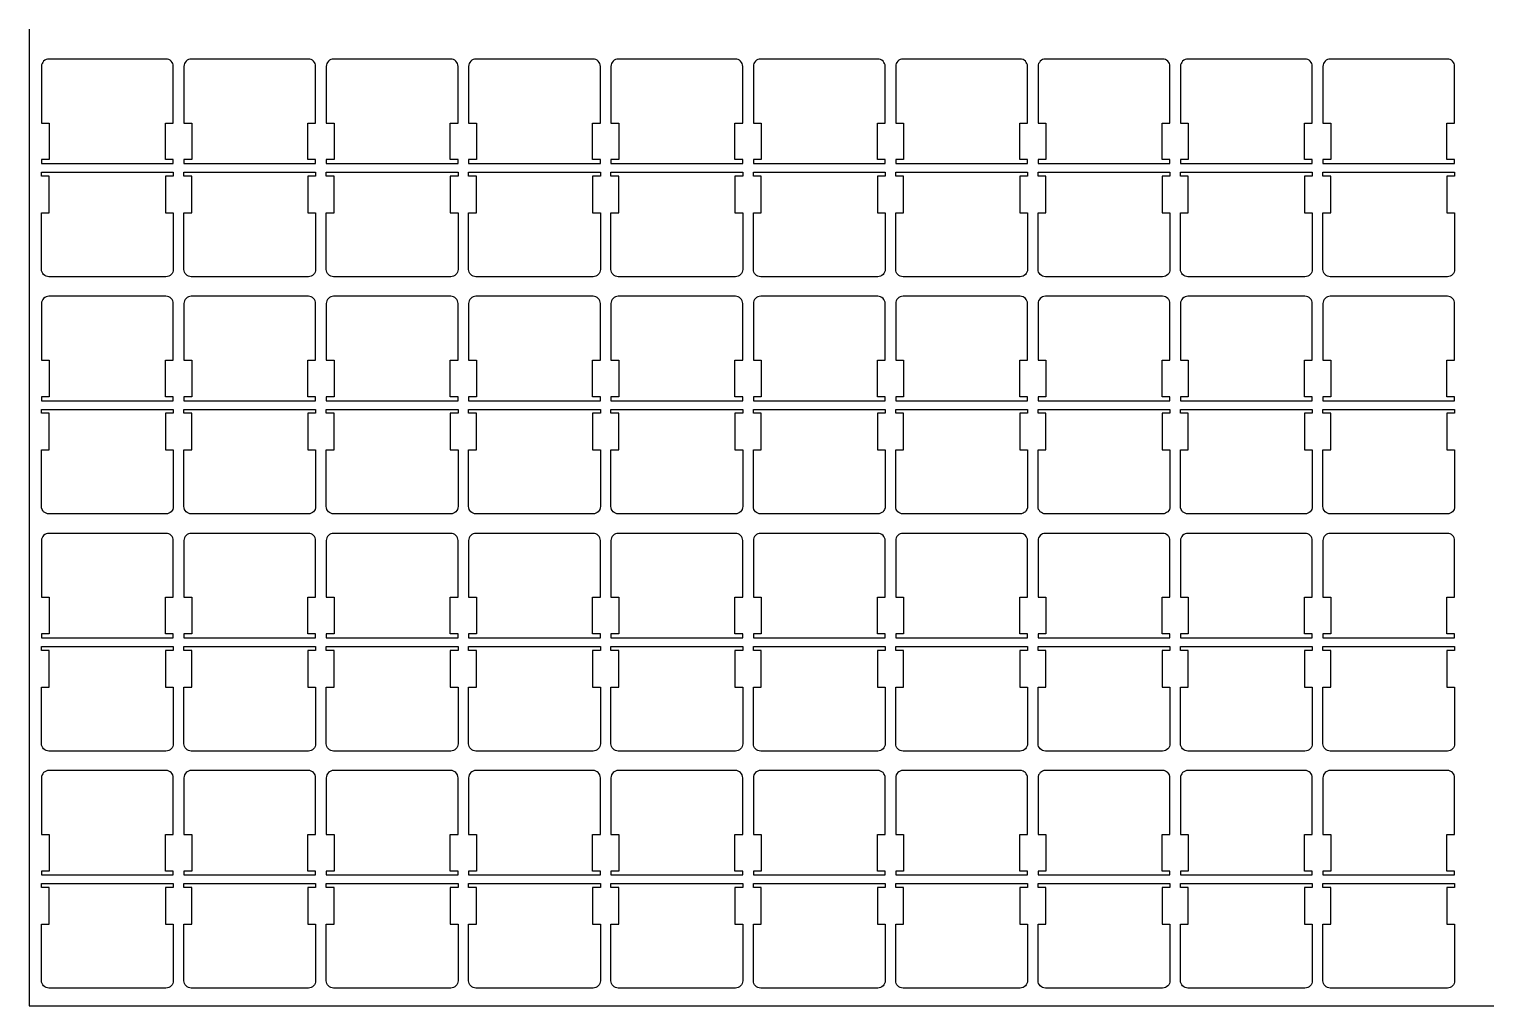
# Model space of a CAD drawing. Header units: millimetres. Extents: x 0 to 600, y 0 to 400.
import ezdxf

# ---------------------------------------------------------------- set-up
doc = ezdxf.new("R2010")
doc.units = ezdxf.units.MM
doc.layers.get('0').update_dxf_attribs({"linetype": 'CONTINUOUS'})

msp = doc.modelspace()

# ---------------------------------------------------------------- linework, layer by layer
for p, q in [((0, 400), (0, 0)), ((0, 0), (600, 0))]:
    msp.add_line(p, q)
for points in [[(5, 346.6), (5, 345), (59, 345), (59, 346.6), (55.8, 346.6), (55.8, 361.6), (59, 361.6), (59, 384.8, 0.414214), (56, 387.8), (8, 387.8, 0.414214), (5, 384.8), (5, 361.6), (8.2, 361.6), (8.2, 346.6)], [(63.33, 346.6), (63.33, 345), (117.33, 345), (117.33, 346.6), (114.13, 346.6), (114.13, 361.6), (117.33, 361.6), (117.33, 384.8, 0.414214), (114.33, 387.8), (66.33, 387.8, 0.414214), (63.33, 384.8), (63.33, 361.6), (66.53, 361.6), (66.53, 346.6)], [(121.67, 346.6), (121.67, 345), (175.67, 345), (175.67, 346.6), (172.47, 346.6), (172.47, 361.6), (175.67, 361.6), (175.67, 384.8, 0.414214), (172.67, 387.8), (124.67, 387.8, 0.414214), (121.67, 384.8), (121.67, 361.6), (124.87, 361.6), (124.87, 346.6)], [(180, 346.6), (180, 345), (234, 345), (234, 346.6), (230.8, 346.6), (230.8, 361.6), (234, 361.6), (234, 384.8, 0.414214), (231, 387.8), (183, 387.8, 0.414214), (180, 384.8), (180, 361.6), (183.2, 361.6), (183.2, 346.6)], [(238.33, 346.6), (238.33, 345), (292.33, 345), (292.33, 346.6), (289.13, 346.6), (289.13, 361.6), (292.33, 361.6), (292.33, 384.8, 0.414214), (289.33, 387.8), (241.33, 387.8, 0.414214), (238.33, 384.8), (238.33, 361.6), (241.53, 361.6), (241.53, 346.6)], [(296.67, 346.6), (296.67, 345), (350.67, 345), (350.67, 346.6), (347.47, 346.6), (347.47, 361.6), (350.67, 361.6), (350.67, 384.8, 0.414214), (347.67, 387.8), (299.67, 387.8, 0.414214), (296.67, 384.8), (296.67, 361.6), (299.87, 361.6), (299.87, 346.6)], [(355, 346.6), (355, 345), (409, 345), (409, 346.6), (405.8, 346.6), (405.8, 361.6), (409, 361.6), (409, 384.8, 0.414214), (406, 387.8), (358, 387.8, 0.414214), (355, 384.8), (355, 361.6), (358.2, 361.6), (358.2, 346.6)], [(413.33, 346.6), (413.33, 345), (467.33, 345), (467.33, 346.6), (464.13, 346.6), (464.13, 361.6), (467.33, 361.6), (467.33, 384.8, 0.414214), (464.33, 387.8), (416.33, 387.8, 0.414214), (413.33, 384.8), (413.33, 361.6), (416.53, 361.6), (416.53, 346.6)], [(471.67, 346.6), (471.67, 345), (525.67, 345), (525.67, 346.6), (522.47, 346.6), (522.47, 361.6), (525.67, 361.6), (525.67, 384.8, 0.414214), (522.67, 387.8), (474.67, 387.8, 0.414214), (471.67, 384.8), (471.67, 361.6), (474.87, 361.6), (474.87, 346.6)], [(530, 346.6), (530, 345), (584, 345), (584, 346.6), (580.8, 346.6), (580.8, 361.6), (584, 361.6), (584, 384.8, 0.414214), (581, 387.8), (533, 387.8, 0.414214), (530, 384.8), (530, 361.6), (533.2, 361.6), (533.2, 346.6)], [(5, 339.83), (5, 341.43), (59, 341.43), (59, 339.83), (55.8, 339.83), (55.8, 324.83), (59, 324.83), (59, 301.63, -0.414214), (56, 298.63), (8, 298.63, -0.414214), (5, 301.63), (5, 324.83), (8.2, 324.83), (8.2, 339.83)], [(63.33, 339.83), (63.33, 341.43), (117.33, 341.43), (117.33, 339.83), (114.13, 339.83), (114.13, 324.83), (117.33, 324.83), (117.33, 301.63, -0.414214), (114.33, 298.63), (66.33, 298.63, -0.414214), (63.33, 301.63), (63.33, 324.83), (66.53, 324.83), (66.53, 339.83)], [(121.67, 339.83), (121.67, 341.43), (175.67, 341.43), (175.67, 339.83), (172.47, 339.83), (172.47, 324.83), (175.67, 324.83), (175.67, 301.63, -0.414214), (172.67, 298.63), (124.67, 298.63, -0.414214), (121.67, 301.63), (121.67, 324.83), (124.87, 324.83), (124.87, 339.83)], [(180, 339.83), (180, 341.43), (234, 341.43), (234, 339.83), (230.8, 339.83), (230.8, 324.83), (234, 324.83), (234, 301.63, -0.414214), (231, 298.63), (183, 298.63, -0.414214), (180, 301.63), (180, 324.83), (183.2, 324.83), (183.2, 339.83)], [(238.33, 339.83), (238.33, 341.43), (292.33, 341.43), (292.33, 339.83), (289.13, 339.83), (289.13, 324.83), (292.33, 324.83), (292.33, 301.63, -0.414214), (289.33, 298.63), (241.33, 298.63, -0.414214), (238.33, 301.63), (238.33, 324.83), (241.53, 324.83), (241.53, 339.83)], [(296.67, 339.83), (296.67, 341.43), (350.67, 341.43), (350.67, 339.83), (347.47, 339.83), (347.47, 324.83), (350.67, 324.83), (350.67, 301.63, -0.414214), (347.67, 298.63), (299.67, 298.63, -0.414214), (296.67, 301.63), (296.67, 324.83), (299.87, 324.83), (299.87, 339.83)], [(355, 339.83), (355, 341.43), (409, 341.43), (409, 339.83), (405.8, 339.83), (405.8, 324.83), (409, 324.83), (409, 301.63, -0.414214), (406, 298.63), (358, 298.63, -0.414214), (355, 301.63), (355, 324.83), (358.2, 324.83), (358.2, 339.83)], [(413.33, 339.83), (413.33, 341.43), (467.33, 341.43), (467.33, 339.83), (464.13, 339.83), (464.13, 324.83), (467.33, 324.83), (467.33, 301.63, -0.414214), (464.33, 298.63), (416.33, 298.63, -0.414214), (413.33, 301.63), (413.33, 324.83), (416.53, 324.83), (416.53, 339.83)], [(471.67, 339.83), (471.67, 341.43), (525.67, 341.43), (525.67, 339.83), (522.47, 339.83), (522.47, 324.83), (525.67, 324.83), (525.67, 301.63, -0.414214), (522.67, 298.63), (474.67, 298.63, -0.414214), (471.67, 301.63), (471.67, 324.83), (474.87, 324.83), (474.87, 339.83)], [(530, 339.83), (530, 341.43), (584, 341.43), (584, 339.83), (580.8, 339.83), (580.8, 324.83), (584, 324.83), (584, 301.63, -0.414214), (581, 298.63), (533, 298.63, -0.414214), (530, 301.63), (530, 324.83), (533.2, 324.83), (533.2, 339.83)], [(5, 249.46), (5, 247.86), (59, 247.86), (59, 249.46), (55.8, 249.46), (55.8, 264.46), (59, 264.46), (59, 287.66, 0.414214), (56, 290.66), (8, 290.66, 0.414214), (5, 287.66), (5, 264.46), (8.2, 264.46), (8.2, 249.46)], [(63.33, 249.46), (63.33, 247.86), (117.33, 247.86), (117.33, 249.46), (114.13, 249.46), (114.13, 264.46), (117.33, 264.46), (117.33, 287.66, 0.414214), (114.33, 290.66), (66.33, 290.66, 0.414214), (63.33, 287.66), (63.33, 264.46), (66.53, 264.46), (66.53, 249.46)], [(121.67, 249.46), (121.67, 247.86), (175.67, 247.86), (175.67, 249.46), (172.47, 249.46), (172.47, 264.46), (175.67, 264.46), (175.67, 287.66, 0.414214), (172.67, 290.66), (124.67, 290.66, 0.414214), (121.67, 287.66), (121.67, 264.46), (124.87, 264.46), (124.87, 249.46)], [(180, 249.46), (180, 247.86), (234, 247.86), (234, 249.46), (230.8, 249.46), (230.8, 264.46), (234, 264.46), (234, 287.66, 0.414214), (231, 290.66), (183, 290.66, 0.414214), (180, 287.66), (180, 264.46), (183.2, 264.46), (183.2, 249.46)], [(238.33, 249.46), (238.33, 247.86), (292.33, 247.86), (292.33, 249.46), (289.13, 249.46), (289.13, 264.46), (292.33, 264.46), (292.33, 287.66, 0.414214), (289.33, 290.66), (241.33, 290.66, 0.414214), (238.33, 287.66), (238.33, 264.46), (241.53, 264.46), (241.53, 249.46)], [(296.67, 249.46), (296.67, 247.86), (350.67, 247.86), (350.67, 249.46), (347.47, 249.46), (347.47, 264.46), (350.67, 264.46), (350.67, 287.66, 0.414214), (347.67, 290.66), (299.67, 290.66, 0.414214), (296.67, 287.66), (296.67, 264.46), (299.87, 264.46), (299.87, 249.46)], [(355, 249.46), (355, 247.86), (409, 247.86), (409, 249.46), (405.8, 249.46), (405.8, 264.46), (409, 264.46), (409, 287.66, 0.414214), (406, 290.66), (358, 290.66, 0.414214), (355, 287.66), (355, 264.46), (358.2, 264.46), (358.2, 249.46)], [(413.33, 249.46), (413.33, 247.86), (467.33, 247.86), (467.33, 249.46), (464.13, 249.46), (464.13, 264.46), (467.33, 264.46), (467.33, 287.66, 0.414214), (464.33, 290.66), (416.33, 290.66, 0.414214), (413.33, 287.66), (413.33, 264.46), (416.53, 264.46), (416.53, 249.46)], [(471.67, 249.46), (471.67, 247.86), (525.67, 247.86), (525.67, 249.46), (522.47, 249.46), (522.47, 264.46), (525.67, 264.46), (525.67, 287.66, 0.414214), (522.67, 290.66), (474.67, 290.66, 0.414214), (471.67, 287.66), (471.67, 264.46), (474.87, 264.46), (474.87, 249.46)], [(530, 249.46), (530, 247.86), (584, 247.86), (584, 249.46), (580.8, 249.46), (580.8, 264.46), (584, 264.46), (584, 287.66, 0.414214), (581, 290.66), (533, 290.66, 0.414214), (530, 287.66), (530, 264.46), (533.2, 264.46), (533.2, 249.46)], [(5, 242.69), (5, 244.29), (59, 244.29), (59, 242.69), (55.8, 242.69), (55.8, 227.69), (59, 227.69), (59, 204.49, -0.414214), (56, 201.49), (8, 201.49, -0.414214), (5, 204.49), (5, 227.69), (8.2, 227.69), (8.2, 242.69)], [(63.33, 242.69), (63.33, 244.29), (117.33, 244.29), (117.33, 242.69), (114.13, 242.69), (114.13, 227.69), (117.33, 227.69), (117.33, 204.49, -0.414214), (114.33, 201.49), (66.33, 201.49, -0.414214), (63.33, 204.49), (63.33, 227.69), (66.53, 227.69), (66.53, 242.69)], [(121.67, 242.69), (121.67, 244.29), (175.67, 244.29), (175.67, 242.69), (172.47, 242.69), (172.47, 227.69), (175.67, 227.69), (175.67, 204.49, -0.414214), (172.67, 201.49), (124.67, 201.49, -0.414214), (121.67, 204.49), (121.67, 227.69), (124.87, 227.69), (124.87, 242.69)], [(180, 242.69), (180, 244.29), (234, 244.29), (234, 242.69), (230.8, 242.69), (230.8, 227.69), (234, 227.69), (234, 204.49, -0.414214), (231, 201.49), (183, 201.49, -0.414214), (180, 204.49), (180, 227.69), (183.2, 227.69), (183.2, 242.69)], [(238.33, 242.69), (238.33, 244.29), (292.33, 244.29), (292.33, 242.69), (289.13, 242.69), (289.13, 227.69), (292.33, 227.69), (292.33, 204.49, -0.414214), (289.33, 201.49), (241.33, 201.49, -0.414214), (238.33, 204.49), (238.33, 227.69), (241.53, 227.69), (241.53, 242.69)], [(296.67, 242.69), (296.67, 244.29), (350.67, 244.29), (350.67, 242.69), (347.47, 242.69), (347.47, 227.69), (350.67, 227.69), (350.67, 204.49, -0.414214), (347.67, 201.49), (299.67, 201.49, -0.414214), (296.67, 204.49), (296.67, 227.69), (299.87, 227.69), (299.87, 242.69)], [(355, 242.69), (355, 244.29), (409, 244.29), (409, 242.69), (405.8, 242.69), (405.8, 227.69), (409, 227.69), (409, 204.49, -0.414214), (406, 201.49), (358, 201.49, -0.414214), (355, 204.49), (355, 227.69), (358.2, 227.69), (358.2, 242.69)], [(413.33, 242.69), (413.33, 244.29), (467.33, 244.29), (467.33, 242.69), (464.13, 242.69), (464.13, 227.69), (467.33, 227.69), (467.33, 204.49, -0.414214), (464.33, 201.49), (416.33, 201.49, -0.414214), (413.33, 204.49), (413.33, 227.69), (416.53, 227.69), (416.53, 242.69)], [(471.67, 242.69), (471.67, 244.29), (525.67, 244.29), (525.67, 242.69), (522.47, 242.69), (522.47, 227.69), (525.67, 227.69), (525.67, 204.49, -0.414214), (522.67, 201.49), (474.67, 201.49, -0.414214), (471.67, 204.49), (471.67, 227.69), (474.87, 227.69), (474.87, 242.69)], [(530, 242.69), (530, 244.29), (584, 244.29), (584, 242.69), (580.8, 242.69), (580.8, 227.69), (584, 227.69), (584, 204.49, -0.414214), (581, 201.49), (533, 201.49, -0.414214), (530, 204.49), (530, 227.69), (533.2, 227.69), (533.2, 242.69)], [(5, 152.31), (5, 150.71), (59, 150.71), (59, 152.31), (55.8, 152.31), (55.8, 167.31), (59, 167.31), (59, 190.51, 0.414214), (56, 193.51), (8, 193.51, 0.414214), (5, 190.51), (5, 167.31), (8.2, 167.31), (8.2, 152.31)], [(63.33, 152.31), (63.33, 150.71), (117.33, 150.71), (117.33, 152.31), (114.13, 152.31), (114.13, 167.31), (117.33, 167.31), (117.33, 190.51, 0.414214), (114.33, 193.51), (66.33, 193.51, 0.414214), (63.33, 190.51), (63.33, 167.31), (66.53, 167.31), (66.53, 152.31)], [(121.67, 152.31), (121.67, 150.71), (175.67, 150.71), (175.67, 152.31), (172.47, 152.31), (172.47, 167.31), (175.67, 167.31), (175.67, 190.51, 0.414214), (172.67, 193.51), (124.67, 193.51, 0.414214), (121.67, 190.51), (121.67, 167.31), (124.87, 167.31), (124.87, 152.31)], [(180, 152.31), (180, 150.71), (234, 150.71), (234, 152.31), (230.8, 152.31), (230.8, 167.31), (234, 167.31), (234, 190.51, 0.414214), (231, 193.51), (183, 193.51, 0.414214), (180, 190.51), (180, 167.31), (183.2, 167.31), (183.2, 152.31)], [(238.33, 152.31), (238.33, 150.71), (292.33, 150.71), (292.33, 152.31), (289.13, 152.31), (289.13, 167.31), (292.33, 167.31), (292.33, 190.51, 0.414214), (289.33, 193.51), (241.33, 193.51, 0.414214), (238.33, 190.51), (238.33, 167.31), (241.53, 167.31), (241.53, 152.31)], [(296.67, 152.31), (296.67, 150.71), (350.67, 150.71), (350.67, 152.31), (347.47, 152.31), (347.47, 167.31), (350.67, 167.31), (350.67, 190.51, 0.414214), (347.67, 193.51), (299.67, 193.51, 0.414214), (296.67, 190.51), (296.67, 167.31), (299.87, 167.31), (299.87, 152.31)], [(355, 152.31), (355, 150.71), (409, 150.71), (409, 152.31), (405.8, 152.31), (405.8, 167.31), (409, 167.31), (409, 190.51, 0.414214), (406, 193.51), (358, 193.51, 0.414214), (355, 190.51), (355, 167.31), (358.2, 167.31), (358.2, 152.31)], [(413.33, 152.31), (413.33, 150.71), (467.33, 150.71), (467.33, 152.31), (464.13, 152.31), (464.13, 167.31), (467.33, 167.31), (467.33, 190.51, 0.414214), (464.33, 193.51), (416.33, 193.51, 0.414214), (413.33, 190.51), (413.33, 167.31), (416.53, 167.31), (416.53, 152.31)], [(471.67, 152.31), (471.67, 150.71), (525.67, 150.71), (525.67, 152.31), (522.47, 152.31), (522.47, 167.31), (525.67, 167.31), (525.67, 190.51, 0.414214), (522.67, 193.51), (474.67, 193.51, 0.414214), (471.67, 190.51), (471.67, 167.31), (474.87, 167.31), (474.87, 152.31)], [(530, 152.31), (530, 150.71), (584, 150.71), (584, 152.31), (580.8, 152.31), (580.8, 167.31), (584, 167.31), (584, 190.51, 0.414214), (581, 193.51), (533, 193.51, 0.414214), (530, 190.51), (530, 167.31), (533.2, 167.31), (533.2, 152.31)], [(5, 145.54), (5, 147.14), (59, 147.14), (59, 145.54), (55.8, 145.54), (55.8, 130.54), (59, 130.54), (59, 107.34, -0.414214), (56, 104.34), (8, 104.34, -0.414214), (5, 107.34), (5, 130.54), (8.2, 130.54), (8.2, 145.54)], [(63.33, 145.54), (63.33, 147.14), (117.33, 147.14), (117.33, 145.54), (114.13, 145.54), (114.13, 130.54), (117.33, 130.54), (117.33, 107.34, -0.414214), (114.33, 104.34), (66.33, 104.34, -0.414214), (63.33, 107.34), (63.33, 130.54), (66.53, 130.54), (66.53, 145.54)], [(121.67, 145.54), (121.67, 147.14), (175.67, 147.14), (175.67, 145.54), (172.47, 145.54), (172.47, 130.54), (175.67, 130.54), (175.67, 107.34, -0.414214), (172.67, 104.34), (124.67, 104.34, -0.414214), (121.67, 107.34), (121.67, 130.54), (124.87, 130.54), (124.87, 145.54)], [(180, 145.54), (180, 147.14), (234, 147.14), (234, 145.54), (230.8, 145.54), (230.8, 130.54), (234, 130.54), (234, 107.34, -0.414214), (231, 104.34), (183, 104.34, -0.414214), (180, 107.34), (180, 130.54), (183.2, 130.54), (183.2, 145.54)], [(238.33, 145.54), (238.33, 147.14), (292.33, 147.14), (292.33, 145.54), (289.13, 145.54), (289.13, 130.54), (292.33, 130.54), (292.33, 107.34, -0.414214), (289.33, 104.34), (241.33, 104.34, -0.414214), (238.33, 107.34), (238.33, 130.54), (241.53, 130.54), (241.53, 145.54)], [(296.67, 145.54), (296.67, 147.14), (350.67, 147.14), (350.67, 145.54), (347.47, 145.54), (347.47, 130.54), (350.67, 130.54), (350.67, 107.34, -0.414214), (347.67, 104.34), (299.67, 104.34, -0.414214), (296.67, 107.34), (296.67, 130.54), (299.87, 130.54), (299.87, 145.54)], [(355, 145.54), (355, 147.14), (409, 147.14), (409, 145.54), (405.8, 145.54), (405.8, 130.54), (409, 130.54), (409, 107.34, -0.414214), (406, 104.34), (358, 104.34, -0.414214), (355, 107.34), (355, 130.54), (358.2, 130.54), (358.2, 145.54)], [(413.33, 145.54), (413.33, 147.14), (467.33, 147.14), (467.33, 145.54), (464.13, 145.54), (464.13, 130.54), (467.33, 130.54), (467.33, 107.34, -0.414214), (464.33, 104.34), (416.33, 104.34, -0.414214), (413.33, 107.34), (413.33, 130.54), (416.53, 130.54), (416.53, 145.54)], [(471.67, 145.54), (471.67, 147.14), (525.67, 147.14), (525.67, 145.54), (522.47, 145.54), (522.47, 130.54), (525.67, 130.54), (525.67, 107.34, -0.414214), (522.67, 104.34), (474.67, 104.34, -0.414214), (471.67, 107.34), (471.67, 130.54), (474.87, 130.54), (474.87, 145.54)], [(530, 145.54), (530, 147.14), (584, 147.14), (584, 145.54), (580.8, 145.54), (580.8, 130.54), (584, 130.54), (584, 107.34, -0.414214), (581, 104.34), (533, 104.34, -0.414214), (530, 107.34), (530, 130.54), (533.2, 130.54), (533.2, 145.54)], [(5, 55.17), (5, 53.57), (59, 53.57), (59, 55.17), (55.8, 55.17), (55.8, 70.17), (59, 70.17), (59, 93.37, 0.414214), (56, 96.37), (8, 96.37, 0.414214), (5, 93.37), (5, 70.17), (8.2, 70.17), (8.2, 55.17)], [(63.33, 55.17), (63.33, 53.57), (117.33, 53.57), (117.33, 55.17), (114.13, 55.17), (114.13, 70.17), (117.33, 70.17), (117.33, 93.37, 0.414214), (114.33, 96.37), (66.33, 96.37, 0.414214), (63.33, 93.37), (63.33, 70.17), (66.53, 70.17), (66.53, 55.17)], [(121.67, 55.17), (121.67, 53.57), (175.67, 53.57), (175.67, 55.17), (172.47, 55.17), (172.47, 70.17), (175.67, 70.17), (175.67, 93.37, 0.414214), (172.67, 96.37), (124.67, 96.37, 0.414214), (121.67, 93.37), (121.67, 70.17), (124.87, 70.17), (124.87, 55.17)], [(180, 55.17), (180, 53.57), (234, 53.57), (234, 55.17), (230.8, 55.17), (230.8, 70.17), (234, 70.17), (234, 93.37, 0.414214), (231, 96.37), (183, 96.37, 0.414214), (180, 93.37), (180, 70.17), (183.2, 70.17), (183.2, 55.17)], [(238.33, 55.17), (238.33, 53.57), (292.33, 53.57), (292.33, 55.17), (289.13, 55.17), (289.13, 70.17), (292.33, 70.17), (292.33, 93.37, 0.414214), (289.33, 96.37), (241.33, 96.37, 0.414214), (238.33, 93.37), (238.33, 70.17), (241.53, 70.17), (241.53, 55.17)], [(296.67, 55.17), (296.67, 53.57), (350.67, 53.57), (350.67, 55.17), (347.47, 55.17), (347.47, 70.17), (350.67, 70.17), (350.67, 93.37, 0.414214), (347.67, 96.37), (299.67, 96.37, 0.414214), (296.67, 93.37), (296.67, 70.17), (299.87, 70.17), (299.87, 55.17)], [(355, 55.17), (355, 53.57), (409, 53.57), (409, 55.17), (405.8, 55.17), (405.8, 70.17), (409, 70.17), (409, 93.37, 0.414214), (406, 96.37), (358, 96.37, 0.414214), (355, 93.37), (355, 70.17), (358.2, 70.17), (358.2, 55.17)], [(413.33, 55.17), (413.33, 53.57), (467.33, 53.57), (467.33, 55.17), (464.13, 55.17), (464.13, 70.17), (467.33, 70.17), (467.33, 93.37, 0.414214), (464.33, 96.37), (416.33, 96.37, 0.414214), (413.33, 93.37), (413.33, 70.17), (416.53, 70.17), (416.53, 55.17)], [(471.67, 55.17), (471.67, 53.57), (525.67, 53.57), (525.67, 55.17), (522.47, 55.17), (522.47, 70.17), (525.67, 70.17), (525.67, 93.37, 0.414214), (522.67, 96.37), (474.67, 96.37, 0.414214), (471.67, 93.37), (471.67, 70.17), (474.87, 70.17), (474.87, 55.17)], [(530, 55.17), (530, 53.57), (584, 53.57), (584, 55.17), (580.8, 55.17), (580.8, 70.17), (584, 70.17), (584, 93.37, 0.414214), (581, 96.37), (533, 96.37, 0.414214), (530, 93.37), (530, 70.17), (533.2, 70.17), (533.2, 55.17)], [(5, 50), (59, 50), (59, 48.4), (55.8, 48.4), (55.8, 33.4), (59, 33.4), (59, 10.2, -0.414214), (56, 7.2), (8, 7.2, -0.414214), (5, 10.2), (5, 33.4), (8.2, 33.4), (8.2, 48.4), (5, 48.4)], [(63.33, 48.4), (63.33, 50), (117.33, 50), (117.33, 48.4), (114.13, 48.4), (114.13, 33.4), (117.33, 33.4), (117.33, 10.2, -0.414214), (114.33, 7.2), (66.33, 7.2, -0.414214), (63.33, 10.2), (63.33, 33.4), (66.53, 33.4), (66.53, 48.4)], [(121.67, 48.4), (121.67, 50), (175.67, 50), (175.67, 48.4), (172.47, 48.4), (172.47, 33.4), (175.67, 33.4), (175.67, 10.2, -0.414214), (172.67, 7.2), (124.67, 7.2, -0.414214), (121.67, 10.2), (121.67, 33.4), (124.87, 33.4), (124.87, 48.4)], [(180, 48.4), (180, 50), (234, 50), (234, 48.4), (230.8, 48.4), (230.8, 33.4), (234, 33.4), (234, 10.2, -0.414214), (231, 7.2), (183, 7.2, -0.414214), (180, 10.2), (180, 33.4), (183.2, 33.4), (183.2, 48.4)], [(238.33, 48.4), (238.33, 50), (292.33, 50), (292.33, 48.4), (289.13, 48.4), (289.13, 33.4), (292.33, 33.4), (292.33, 10.2, -0.414214), (289.33, 7.2), (241.33, 7.2, -0.414214), (238.33, 10.2), (238.33, 33.4), (241.53, 33.4), (241.53, 48.4)], [(296.67, 48.4), (296.67, 50), (350.67, 50), (350.67, 48.4), (347.47, 48.4), (347.47, 33.4), (350.67, 33.4), (350.67, 10.2, -0.414214), (347.67, 7.2), (299.67, 7.2, -0.414214), (296.67, 10.2), (296.67, 33.4), (299.87, 33.4), (299.87, 48.4)], [(355, 48.4), (355, 50), (409, 50), (409, 48.4), (405.8, 48.4), (405.8, 33.4), (409, 33.4), (409, 10.2, -0.414214), (406, 7.2), (358, 7.2, -0.414214), (355, 10.2), (355, 33.4), (358.2, 33.4), (358.2, 48.4)], [(413.33, 48.4), (413.33, 50), (467.33, 50), (467.33, 48.4), (464.13, 48.4), (464.13, 33.4), (467.33, 33.4), (467.33, 10.2, -0.414214), (464.33, 7.2), (416.33, 7.2, -0.414214), (413.33, 10.2), (413.33, 33.4), (416.53, 33.4), (416.53, 48.4)], [(471.67, 48.4), (471.67, 50), (525.67, 50), (525.67, 48.4), (522.47, 48.4), (522.47, 33.4), (525.67, 33.4), (525.67, 10.2, -0.414214), (522.67, 7.2), (474.67, 7.2, -0.414214), (471.67, 10.2), (471.67, 33.4), (474.87, 33.4), (474.87, 48.4)], [(530, 48.4), (530, 50), (584, 50), (584, 48.4), (580.8, 48.4), (580.8, 33.4), (584, 33.4), (584, 10.2, -0.414214), (581, 7.2), (533, 7.2, -0.414214), (530, 10.2), (530, 33.4), (533.2, 33.4), (533.2, 48.4)]]:
    msp.add_lwpolyline(points, format="xyb", close=True)

doc.saveas('drawing.dxf')
